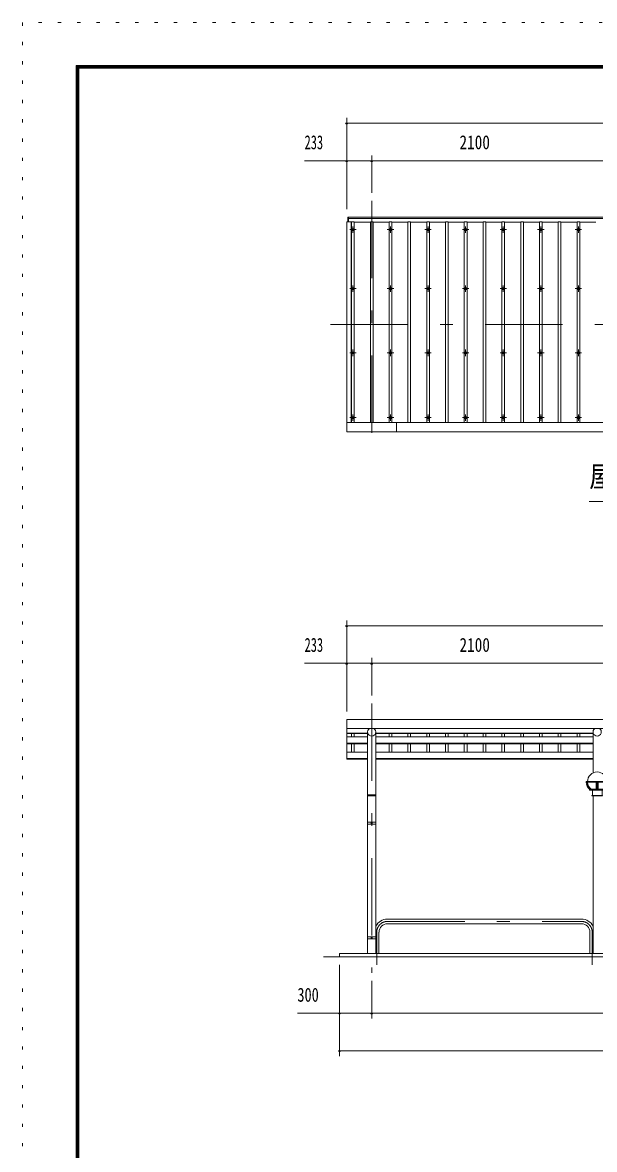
# Model space of a CAD drawing. Units: millimetres, scale not verified, with parts at other scales. Extents: x -25778 to 25782, y -10500 to 10500.
# Drawn here: x -3918 to 1409, y 0 to 10500 of the extents above; entities that cross this region are included whole.
import ezdxf
from ezdxf.enums import TextEntityAlignment as Align

# ---------------------------------------------------------------- set-up
doc = ezdxf.new("R2010")
doc.units = ezdxf.units.MM
doc.header["$LTSCALE"] = 60
doc.linetypes.add('USER3', pattern=[24, 12, -5, 2, -5])
doc.linetypes.add('USER4', pattern=[3, 0.5, -2.5])
for name, color, linetype, lineweight in [('0-0_0', 7, 'Continuous', 18), ('0-2_1-0BOLD', 7, 'Continuous', 18), ('0-3_1-2CENTER', 3, 'USER3', 18), ('0-4_1-4THIN', 4, 'Continuous', 18), ('0-5_1-5DIM', 3, 'Continuous', 18), ('0-C_F-F', 5, 'Continuous', 18), ('0-D_F-E_J_ADD', 5, 'USER4', 18)]:
    doc.layers.add(name, color=color, linetype=linetype, lineweight=lineweight)
doc.styles.add('ＭＳ ゴシック', font='')
doc.styles.get('ＭＳ ゴシック').set_extended_font_data('MS Gothic')

# ---------------------------------------------------------------- blocks, each defined once
blk = doc.blocks.new('ledl')
at = {"layer": '0-0_0'}
for p, q in [((14388.17, 13926.97), (14183.17, 13926.97)), ((14183.17, 13920.97), (14183.17, 13926.97)), ((14276.67, 13920.97), (14183.17, 13920.97)), ((14276.67, 13920.97), (14276.67, 13856.97)), ((14288.67, 13920.97), (14282.67, 13920.97)), ((14282.67, 13920.97), (14282.67, 13856.97)), ((14288.67, 13920.97), (14288.67, 13856.97)), ((14388.17, 13920.97), (14294.67, 13920.97)), ((14294.67, 13920.97), (14294.67, 13856.97)), ((14388.17, 13920.97), (14388.17, 13926.97)), ((14215.67, 13846.97), (14355.67, 13846.97)), ((14240.67, 13796.97), (14240.67, 13846.97)), ((14240.67, 13796.97), (14330.67, 13796.97)), ((14330.67, 13796.97), (14330.67, 13846.97)), ((14355.67, 13846.97), (14355.67, 13856.97))]:
    blk.add_line(p, q, dxfattribs=at)
blk.add_lwpolyline([(14215.67, 13846.97), (14215.67, 13856.97), (14355.67, 13856.97)], dxfattribs=at)
for start, end in [(0, 180), (183.82255, 231.05756), (308.94244, 356.17745)]:
    blk.add_arc((14285.67, 13926.97), 90, start, end, dxfattribs=at)
for centre, major_axis, start_param, end_param in [((14285.67, 13926.97), (102.47, 6.5), 3.13629226, 3.90348569), ((14293.67, 13926.97), (102.47, 6.5), 3.13629226, 3.90348569), ((14277.67, 13926.97), (-102.47, 6.5), 2.37969962, 3.14689305), ((14285.67, 13926.97), (-102.47, 6.5), 2.37969962, 3.14689305)]:
    blk.add_ellipse(centre, major_axis=major_axis, ratio=0.92312, start_param=start_param, end_param=end_param, dxfattribs=at)

msp = doc.modelspace()

# ---------------------------------------------------------------- linework, layer by layer
at = {"layer": '0-2_1-0BOLD'}
for p, q in [((-882.73, 8642.54), (-882.73, 8687.4)), ((-882.73, 8672.4), (6901.26, 8672.4)), ((6917.26, 6773.88), (-898.73, 6773.88)), ((-435.73, 6687.4), (-435.73, 6773.88)), ((6917.26, 3920.94), (-898.73, 3920.94)), ((-703.89, 3888.96), (-703.89, 3049.99)), ((-627.59, 3049.99), (-627.59, 3888.96)), ((1396.11, 3888.96), (1396.11, 3508.21)), ((-898.73, 3879.74), (-703.89, 3879.74)), ((-703.89, 3876.19), (-898.73, 3876.19)), ((-898.73, 3843.98), (-703.89, 3843.98)), ((-898.73, 3785.16), (-703.89, 3785.16)), ((-627.59, 3879.74), (1396.11, 3879.74)), ((1396.11, 3876.19), (-627.59, 3876.19)), ((-627.59, 3843.98), (1396.11, 3843.98)), ((1396.11, 3785.16), (-627.59, 3785.16)), ((-703.89, 3779.25), (-898.73, 3779.25)), ((-898.73, 3701.53), (-703.89, 3701.53)), ((-627.59, 3779.25), (1396.11, 3779.25)), ((1396.11, 3701.53), (-627.59, 3701.53)), ((-703.89, 3643.9), (-898.73, 3643.9)), ((-627.59, 3643.9), (1396.11, 3643.9)), ((1396.11, 3635.56), (-627.59, 3635.56)), ((-627.59, 3294.39), (-703.89, 3294.39)), ((-698.89, 3302.4), (-632.59, 3302.4)), ((1396.11, 3294.39), (1396.11, 1824.4)), ((-669.59, 3049.99), (-669.59, 3029.99)), ((-661.88, 3029.99), (-661.88, 3049.99)), ((-703.89, 3029.99), (-703.89, 1980.88)), ((-669.59, 3039.99), (-661.88, 3039.99)), ((-627.59, 1980.88), (-627.59, 3029.99)), ((1287.97, 2145.7), (-519.34, 2145.7)), ((-519.34, 2102.99), (1287.97, 2102.99)), ((-598.04, 2024.4), (-598.04, 1824.4)), ((1366.56, 1824.4), (1366.56, 2024.4)), ((-703.89, 1960.88), (-703.89, 1824.4)), ((-669.59, 1980.88), (-669.59, 1960.88)), ((-669.59, 1970.88), (-661.88, 1970.88)), ((-661.88, 1960.88), (-661.88, 1980.88)), ((-627.59, 1824.4), (-627.59, 1960.88)), ((-1115.73, 1794.4), (7134.26, 1794.4))]:
    msp.add_line(p, q, dxfattribs=at)
for points in [[(-858.73, 6773.88), (-858.73, 8642.54), (-898.73, 8642.54), (-898.73, 6687.4), (6917.26, 6687.4), (6917.26, 8642.54), (6877.26, 8642.54)], [(6907.26, 8687.4), (-888.73, 8687.4), (-888.73, 8642.54)], [(-703.89, 3635.56), (-898.73, 3635.56), (-898.73, 4004.59), (6917.26, 4004.59)], [(6984.26, 1824.4), (-965.74, 1824.4), (-965.74, 1794.4)]]:
    msp.add_lwpolyline(points, dxfattribs=at)
for points in [[(1484.26, 3294.39), (1384.26, 3294.39), (1384.26, 3296.7), (1484.26, 3296.7)], [(-705.48, 3049.99), (-705.48, 3029.99), (-625.99, 3029.99), (-625.99, 3049.99)], [(-705.48, 1980.88), (-705.48, 1960.88), (-625.99, 1960.88), (-625.99, 1980.88)]]:
    msp.add_lwpolyline(points, close=True, dxfattribs=at)
for centre in [(-840.73, 8570.01), (-490.73, 8570.01), (-140.73, 8570.01), (209.27, 8570.01), (559.27, 8570.01), (909.27, 8570.01), (1259.27, 8570.01), (-840.73, 8020.32), (-490.73, 8020.32), (-140.73, 8020.32), (209.27, 8020.32), (559.27, 8020.32), (909.27, 8020.32), (1259.27, 8020.32), (-840.73, 7422.53), (-490.73, 7422.53), (-140.73, 7422.53), (209.27, 7422.53), (559.27, 7422.53), (909.27, 7422.53), (1259.27, 7422.53), (-840.73, 6818.82), (-490.73, 6818.82), (-140.73, 6818.82), (209.27, 6818.82), (559.27, 6818.82), (909.27, 6818.82), (1259.27, 6818.82)]:
    msp.add_circle(centre, 10, dxfattribs=at)
for centre, radius, start, end in [((-665.74, 3888.96), 38.15, 123.05154, 56.94846), ((1434.26, 3888.96), 38.15, 123.05154, 56.94846), ((-698.89, 3297.4), 5, 90, 180), ((-632.59, 3297.4), 5, 0, 90), ((-519.34, 2024.4), 121.3, 90, 153.07823), ((-519.34, 2024.4), 78.6, 90, 180), ((1287.97, 2024.4), 121.3, 26.91106, 90), ((1287.97, 2024.4), 78.6, 0, 90)]:
    msp.add_arc(centre, radius, start, end, dxfattribs=at)
at = {"layer": '0-3_1-2CENTER'}
for p, q in [((-665.74, 8837.4), (-665.74, 6537.39)), ((-870.73, 8570.01), (-810.74, 8570.01)), ((-840.73, 8600.01), (-840.73, 8540)), ((-520.73, 8570.01), (-460.74, 8570.01)), ((-490.73, 8540), (-490.73, 8600.01)), ((-170.73, 8570.01), (-110.74, 8570.01)), ((-140.73, 8600.01), (-140.73, 8540)), ((239.26, 8570.01), (179.27, 8570.01)), ((209.27, 8540), (209.27, 8600.01)), ((529.27, 8570.01), (589.26, 8570.01)), ((559.27, 8600.01), (559.27, 8540)), ((879.27, 8570.01), (939.26, 8570.01)), ((909.27, 8540), (909.27, 8600.01)), ((1229.27, 8570.01), (1289.26, 8570.01)), ((1259.27, 8600.01), (1259.27, 8540)), ((-810.74, 8020.32), (-870.73, 8020.32)), ((-840.73, 7990.31), (-840.73, 8050.32)), ((-460.74, 8020.32), (-520.73, 8020.32)), ((-490.73, 8050.32), (-490.73, 7990.31)), ((-110.74, 8020.32), (-170.73, 8020.32)), ((-140.73, 7990.31), (-140.73, 8050.32)), ((239.26, 8020.32), (179.27, 8020.32)), ((209.27, 8050.32), (209.27, 7990.31)), ((529.27, 8020.32), (589.26, 8020.32)), ((559.27, 7990.31), (559.27, 8050.32)), ((939.26, 8020.32), (879.27, 8020.32)), ((909.27, 8050.32), (909.27, 7990.31)), ((1229.27, 8020.32), (1289.26, 8020.32)), ((1259.27, 7990.31), (1259.27, 8050.32)), ((-1048.73, 7687.4), (7067.26, 7687.4)), ((-810.74, 7422.53), (-870.73, 7422.53)), ((-840.73, 7392.53), (-840.73, 7452.53)), ((-460.74, 7422.53), (-520.73, 7422.53)), ((-490.73, 7452.53), (-490.73, 7392.53)), ((-110.74, 7422.53), (-170.73, 7422.53)), ((-140.73, 7392.53), (-140.73, 7452.53)), ((239.26, 7422.53), (179.27, 7422.53)), ((209.27, 7452.53), (209.27, 7392.53)), ((529.27, 7422.53), (589.26, 7422.53)), ((559.27, 7392.53), (559.27, 7452.53)), ((939.26, 7422.53), (879.27, 7422.53)), ((909.27, 7452.53), (909.27, 7392.53)), ((1229.27, 7422.53), (1289.26, 7422.53)), ((1259.27, 7392.53), (1259.27, 7452.53)), ((-840.73, 6848.82), (-840.73, 6788.82)), ((-490.73, 6848.82), (-490.73, 6788.82)), ((-140.73, 6788.82), (-140.73, 6848.82)), ((209.27, 6848.82), (209.27, 6788.82)), ((559.27, 6788.82), (559.27, 6848.82)), ((909.27, 6848.82), (909.27, 6788.82)), ((1259.27, 6788.82), (1259.27, 6848.82)), ((-810.74, 6818.82), (-870.73, 6818.82)), ((-520.73, 6818.82), (-460.74, 6818.82)), ((-170.73, 6818.82), (-110.74, 6818.82)), ((179.27, 6818.82), (239.26, 6818.82)), ((529.27, 6818.82), (589.26, 6818.82)), ((879.27, 6818.82), (939.26, 6818.82)), ((1229.27, 6818.82), (1289.26, 6818.82)), ((-665.74, 4154.59), (-665.74, 1644.39)), ((-519.34, 2124.4), (1287.97, 2124.4)), ((-619.38, 1719.4), (-619.38, 2024.39)), ((-619.34, 2024.4), (-619.34, 1719.4)), ((1387.92, 2024.39), (1387.92, 1719.4)), ((1387.97, 1719.4), (1387.97, 2024.4))]:
    msp.add_line(p, q, dxfattribs=at)
for centre, start, end in [((-519.34, 2024.4), 90, 180), ((1287.97, 2024.4), 0, 90)]:
    msp.add_arc(centre, 100, start, end, dxfattribs=at)
at = {"layer": '0-4_1-4THIN'}
for p, q in [((-853.23, 8638.3), (-858.73, 8638.3)), ((-828.23, 8638.3), (-678.23, 8638.3)), ((-653.23, 8638.3), (-503.23, 8638.3)), ((-478.23, 8638.3), (-328.23, 8638.3)), ((-303.23, 8638.3), (-153.23, 8638.3)), ((-128.23, 8638.3), (21.77, 8638.3)), ((46.77, 8638.3), (196.77, 8638.3)), ((221.77, 8638.3), (371.77, 8638.3)), ((396.77, 8638.3), (546.77, 8638.3)), ((571.77, 8638.3), (721.77, 8638.3)), ((746.77, 8638.3), (896.77, 8638.3)), ((921.77, 8638.3), (1071.77, 8638.3)), ((1096.77, 8638.3), (1246.77, 8638.3)), ((1271.77, 8638.3), (1421.77, 8638.3)), ((-853.24, 3876.19), (-853.24, 3843.98)), ((-828.24, 3843.98), (-828.24, 3876.19)), ((-503.24, 3843.98), (-503.24, 3876.19)), ((-478.24, 3876.19), (-478.24, 3843.98)), ((-328.24, 3876.19), (-328.24, 3843.98)), ((-303.24, 3843.98), (-303.24, 3876.19)), ((-153.24, 3843.98), (-153.24, 3876.19)), ((-128.24, 3876.19), (-128.24, 3843.98)), ((21.76, 3876.19), (21.76, 3843.98)), ((46.76, 3843.98), (46.76, 3876.19)), ((196.76, 3843.98), (196.76, 3876.19)), ((221.76, 3876.19), (221.76, 3843.98)), ((371.76, 3876.19), (371.76, 3843.98)), ((396.76, 3843.98), (396.76, 3876.19)), ((546.76, 3843.98), (546.76, 3876.19)), ((571.76, 3876.19), (571.76, 3843.98)), ((721.76, 3876.19), (721.76, 3843.98)), ((746.76, 3843.98), (746.76, 3876.19)), ((896.76, 3843.98), (896.76, 3876.19)), ((921.76, 3876.19), (921.76, 3843.98)), ((1071.76, 3876.19), (1071.76, 3843.98)), ((1096.76, 3843.98), (1096.76, 3876.19)), ((1246.76, 3843.98), (1246.76, 3876.19)), ((1271.76, 3876.19), (1271.76, 3843.98)), ((-853.24, 3779.25), (-853.24, 3701.53)), ((-828.24, 3701.53), (-828.24, 3779.25)), ((-503.24, 3701.53), (-503.24, 3779.25)), ((-478.24, 3779.25), (-478.24, 3701.53)), ((-328.24, 3779.25), (-328.24, 3701.53)), ((-303.24, 3701.53), (-303.24, 3779.25)), ((-153.24, 3701.53), (-153.24, 3779.25)), ((-128.24, 3779.25), (-128.24, 3701.53)), ((21.76, 3779.25), (21.76, 3701.53)), ((46.76, 3701.53), (46.76, 3779.25)), ((196.76, 3701.53), (196.76, 3779.25)), ((221.76, 3779.25), (221.76, 3701.53)), ((371.76, 3779.25), (371.76, 3701.53)), ((396.76, 3701.53), (396.76, 3779.25)), ((546.76, 3701.53), (546.76, 3779.25)), ((571.76, 3779.25), (571.76, 3701.53)), ((721.76, 3779.25), (721.76, 3701.53)), ((746.76, 3701.53), (746.76, 3779.25)), ((896.76, 3701.53), (896.76, 3779.25)), ((921.76, 3779.25), (921.76, 3701.53)), ((1071.76, 3779.25), (1071.76, 3701.53)), ((1096.76, 3701.53), (1096.76, 3779.25)), ((1246.76, 3701.53), (1246.76, 3779.25)), ((1271.76, 3779.25), (1271.76, 3701.53))]:
    msp.add_line(p, q, dxfattribs=at)
for points in [[(-828.23, 6773.88), (-828.23, 8642.54), (-853.23, 8642.54), (-853.23, 6773.88)], [(-653.23, 6773.88), (-653.23, 8642.54), (-678.23, 8642.54), (-678.23, 6773.88)], [(-478.23, 6773.88), (-478.23, 8642.54), (-503.23, 8642.54), (-503.23, 6773.88)], [(-303.23, 6773.88), (-303.23, 8642.54), (-328.23, 8642.54), (-328.23, 6773.88)], [(-128.23, 6773.88), (-128.23, 8642.54), (-153.23, 8642.54), (-153.23, 6773.88)], [(46.77, 6773.88), (46.77, 8642.54), (21.77, 8642.54), (21.77, 6773.88)], [(221.77, 6773.88), (221.77, 8642.54), (196.77, 8642.54), (196.77, 6773.88)], [(396.77, 6773.88), (396.77, 8642.54), (371.77, 8642.54), (371.77, 6773.88)], [(571.77, 6773.88), (571.77, 8642.54), (546.77, 8642.54), (546.77, 6773.88)], [(746.77, 6773.88), (746.77, 8642.54), (721.77, 8642.54), (721.77, 6773.88)], [(921.77, 6773.88), (921.77, 8642.54), (896.77, 8642.54), (896.77, 6773.88)], [(1096.77, 6773.88), (1096.77, 8642.54), (1071.77, 8642.54), (1071.77, 6773.88)], [(1271.77, 6773.88), (1271.77, 8642.54), (1246.77, 8642.54), (1246.77, 6773.88)]]:
    msp.add_lwpolyline(points, dxfattribs=at)
at = {"layer": '0-5_1-5DIM'}
for p, q in [((-888.73, 9562.21), (-908.73, 9562.21)), ((-898.73, 9612.21), (-898.73, 8762.21)), ((6917.27, 9562.21), (-898.73, 9562.21)), ((-665.73, 9262.21), (-665.73, 8912.2)), ((7309.77, 9212.21), (-1291.23, 9212.21)), ((-888.73, 9212.21), (-908.73, 9212.21)), ((-655.74, 9212.21), (-675.74, 9212.21)), ((4659.27, 6037.4), (1359.27, 6037.4)), ((-888.73, 4879.4), (-908.73, 4879.4)), ((-898.73, 4929.4), (-898.73, 4079.4)), ((6917.27, 4879.4), (-898.73, 4879.4)), ((-1291.23, 4529.4), (7309.77, 4529.4)), ((-888.73, 4529.4), (-908.73, 4529.4)), ((-655.74, 4529.4), (-675.74, 4529.4)), ((-665.74, 4579.4), (-665.74, 4229.4)), ((-965.73, 1719.4), (-965.73, 869.4)), ((-665.74, 1569.4), (-665.74, 1219.39)), ((7376.77, 1269.39), (-1358.24, 1269.39)), ((-955.73, 1269.39), (-975.73, 1269.39)), ((-655.74, 1269.39), (-675.74, 1269.39)), ((-955.73, 919.4), (-975.73, 919.4)), ((-965.73, 919.4), (6984.27, 919.4))]:
    msp.add_line(p, q, dxfattribs=at)
for centre in [(-898.73, 9562.21), (-898.73, 9212.21), (-665.74, 9212.21), (-898.73, 4879.4), (-898.73, 4529.4), (-665.74, 4529.4), (-965.73, 1269.39), (-665.74, 1269.39), (-965.73, 919.4)]:
    msp.add_arc(centre, 10, 180, 0, dxfattribs=at)
at = {"layer": '0-C_F-F'}
for points in [[(-3418.39, 10099.72), (-3418.39, -10000.28), (25281.61, -10000.28), (25281.61, 10099.72)], [(-3415.89, 10097.22), (25279.11, 10097.22), (25279.11, -9997.78), (-3415.89, -9997.78)], [(-3413.39, 10094.72), (-3413.39, -9995.28), (25276.61, -9995.28), (25276.61, 10094.72)], [(-3410.89, 10092.22), (25274.11, 10092.22), (25274.11, -9992.78), (-3410.89, -9992.78)], [(-3408.39, 10089.72), (25271.61, 10089.72), (25271.61, -9990.28), (-3408.39, -9990.28)], [(-3405.89, 10087.22), (25269.11, 10087.22), (25269.11, -9987.78), (-3405.89, -9987.78)], [(-3403.39, 10084.72), (25266.61, 10084.72), (25266.61, -9985.28), (-3403.39, -9985.28)], [(-3400.89, 10082.22), (-3400.89, -9982.78), (25264.11, -9982.78), (25264.11, 10082.22)], [(-3398.39, 10079.72), (-3398.39, -9980.28), (25261.61, -9980.28), (25261.61, 10079.72)], [(-3395.89, 10077.22), (-3395.89, -9977.78), (25259.11, -9977.78), (25259.11, 10077.22)], [(-3393.39, 10074.72), (25256.61, 10074.72), (25256.61, -9975.28), (-3393.39, -9975.28)]]:
    msp.add_lwpolyline(points, close=True, dxfattribs=at)
at = {"layer": '0-D_F-E_J_ADD'}
msp.add_lwpolyline([(-3918.39, 10499.72), (-3918.39, -10500.28), (25781.61, -10500.28), (25781.61, 10499.72)], close=True, dxfattribs=at)

# ---------------------------------------------------------------- block references
at = {"layer": '0-0_0'}
msp.add_blockref('ledl', (-12851.41, -10500.28), dxfattribs=at)

# ---------------------------------------------------------------- texts
at = {"layer": '0-5_1-5DIM', "color": 7, "style": 'ＭＳ ゴシック'}
for s, height, width, p in [('233', 130.2, 0.65, (-1291.23, 9279.97)), ('2100', 130.2, 0.8, (151.77, 9279.97)), ('屋根伏図\u3000Ｓ＝１／５０', 195.4, 0.9, (1359.27, 6114.04)), ('233', 130.2, 0.65, (-1291.23, 4597.16)), ('2100', 130.2, 0.8, (151.77, 4597.16)), ('300', 130.2, 0.75, (-1358.24, 1337.16))]:
    msp.add_text(s, height=height, dxfattribs=dict(at, width=width)).set_placement(p, align=Align.BOTTOM_LEFT)

doc.saveas('drawing.dxf')
